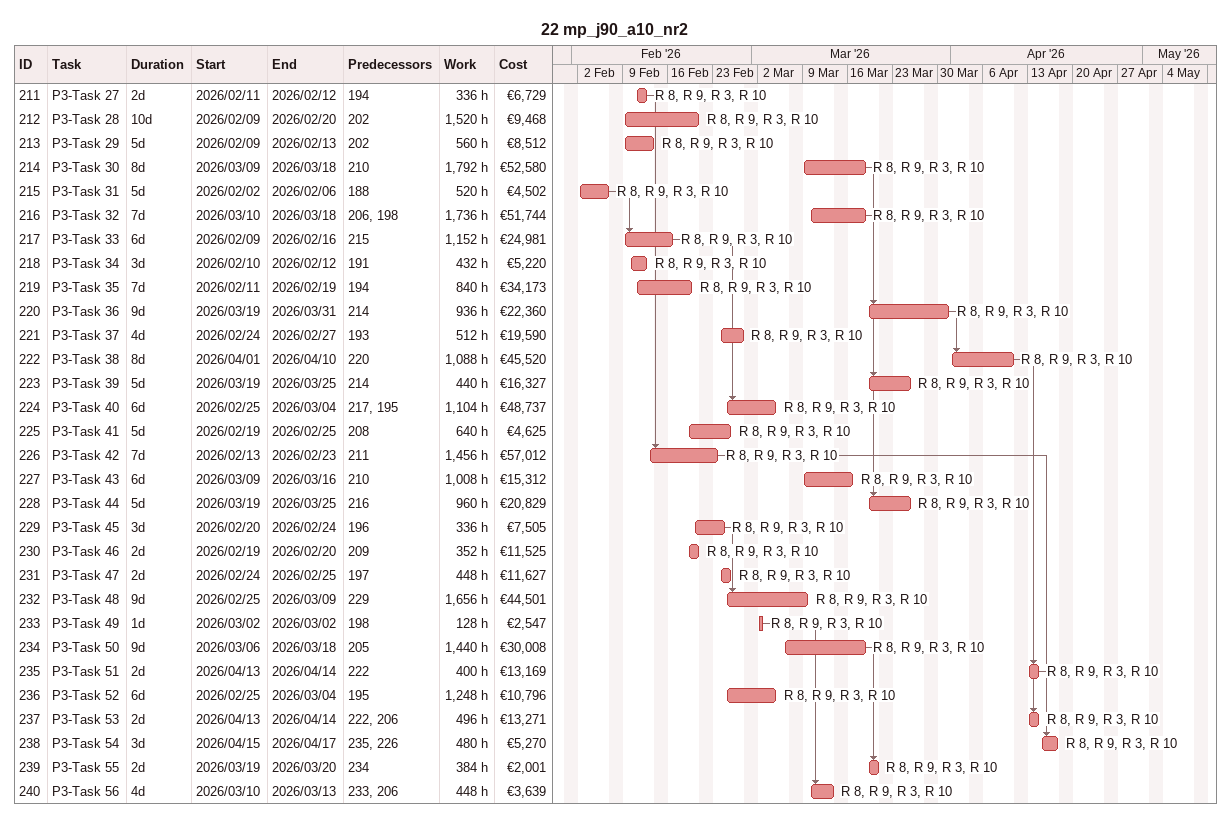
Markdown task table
22 mp_j90_a10_nr2

| ID | Task | Duration | Start | Finish | Predecessors | Resources | Work (h) | Cost (€) |
|---|---|---|---|---|---|---|---|---|
| 211 | P3-Task 27 | 2d | 2026-02-11 | 2026-02-12 | 194 | R 8, R 9, R 3, R 10 | 336 | 6729 |
| 212 | P3-Task 28 | 10d | 2026-02-09 | 2026-02-20 | 202 | R 8, R 9, R 3, R 10 | 1520 | 9468 |
| 213 | P3-Task 29 | 5d | 2026-02-09 | 2026-02-13 | 202 | R 8, R 9, R 3, R 10 | 560 | 8512 |
| 214 | P3-Task 30 | 8d | 2026-03-09 | 2026-03-18 | 210 | R 8, R 9, R 3, R 10 | 1792 | 52580 |
| 215 | P3-Task 31 | 5d | 2026-02-02 | 2026-02-06 | 188 | R 8, R 9, R 3, R 10 | 520 | 4502 |
| 216 | P3-Task 32 | 7d | 2026-03-10 | 2026-03-18 | 206, 198 | R 8, R 9, R 3, R 10 | 1736 | 51744 |
| 217 | P3-Task 33 | 6d | 2026-02-09 | 2026-02-16 | 215 | R 8, R 9, R 3, R 10 | 1152 | 24981 |
| 218 | P3-Task 34 | 3d | 2026-02-10 | 2026-02-12 | 191 | R 8, R 9, R 3, R 10 | 432 | 5220 |
| 219 | P3-Task 35 | 7d | 2026-02-11 | 2026-02-19 | 194 | R 8, R 9, R 3, R 10 | 840 | 34173 |
| 220 | P3-Task 36 | 9d | 2026-03-19 | 2026-03-31 | 214 | R 8, R 9, R 3, R 10 | 936 | 22360 |
| 221 | P3-Task 37 | 4d | 2026-02-24 | 2026-02-27 | 193 | R 8, R 9, R 3, R 10 | 512 | 19590 |
| 222 | P3-Task 38 | 8d | 2026-04-01 | 2026-04-10 | 220 | R 8, R 9, R 3, R 10 | 1088 | 45520 |
| 223 | P3-Task 39 | 5d | 2026-03-19 | 2026-03-25 | 214 | R 8, R 9, R 3, R 10 | 440 | 16327 |
| 224 | P3-Task 40 | 6d | 2026-02-25 | 2026-03-04 | 217, 195 | R 8, R 9, R 3, R 10 | 1104 | 48737 |
| 225 | P3-Task 41 | 5d | 2026-02-19 | 2026-02-25 | 208 | R 8, R 9, R 3, R 10 | 640 | 4625 |
| 226 | P3-Task 42 | 7d | 2026-02-13 | 2026-02-23 | 211 | R 8, R 9, R 3, R 10 | 1456 | 57012 |
| 227 | P3-Task 43 | 6d | 2026-03-09 | 2026-03-16 | 210 | R 8, R 9, R 3, R 10 | 1008 | 15312 |
| 228 | P3-Task 44 | 5d | 2026-03-19 | 2026-03-25 | 216 | R 8, R 9, R 3, R 10 | 960 | 20829 |
| 229 | P3-Task 45 | 3d | 2026-02-20 | 2026-02-24 | 196 | R 8, R 9, R 3, R 10 | 336 | 7505 |
| 230 | P3-Task 46 | 2d | 2026-02-19 | 2026-02-20 | 209 | R 8, R 9, R 3, R 10 | 352 | 11525 |
| 231 | P3-Task 47 | 2d | 2026-02-24 | 2026-02-25 | 197 | R 8, R 9, R 3, R 10 | 448 | 11627 |
| 232 | P3-Task 48 | 9d | 2026-02-25 | 2026-03-09 | 229 | R 8, R 9, R 3, R 10 | 1656 | 44501 |
| 233 | P3-Task 49 | 1d | 2026-03-02 | 2026-03-02 | 198 | R 8, R 9, R 3, R 10 | 128 | 2547 |
| 234 | P3-Task 50 | 9d | 2026-03-06 | 2026-03-18 | 205 | R 8, R 9, R 3, R 10 | 1440 | 30008 |
| 235 | P3-Task 51 | 2d | 2026-04-13 | 2026-04-14 | 222 | R 8, R 9, R 3, R 10 | 400 | 13169 |
| 236 | P3-Task 52 | 6d | 2026-02-25 | 2026-03-04 | 195 | R 8, R 9, R 3, R 10 | 1248 | 10796 |
| 237 | P3-Task 53 | 2d | 2026-04-13 | 2026-04-14 | 222, 206 | R 8, R 9, R 3, R 10 | 496 | 13271 |
| 238 | P3-Task 54 | 3d | 2026-04-15 | 2026-04-17 | 235, 226 | R 8, R 9, R 3, R 10 | 480 | 5270 |
| 239 | P3-Task 55 | 2d | 2026-03-19 | 2026-03-20 | 234 | R 8, R 9, R 3, R 10 | 384 | 2001 |
| 240 | P3-Task 56 | 4d | 2026-03-10 | 2026-03-13 | 233, 206 | R 8, R 9, R 3, R 10 | 448 | 3639 |
